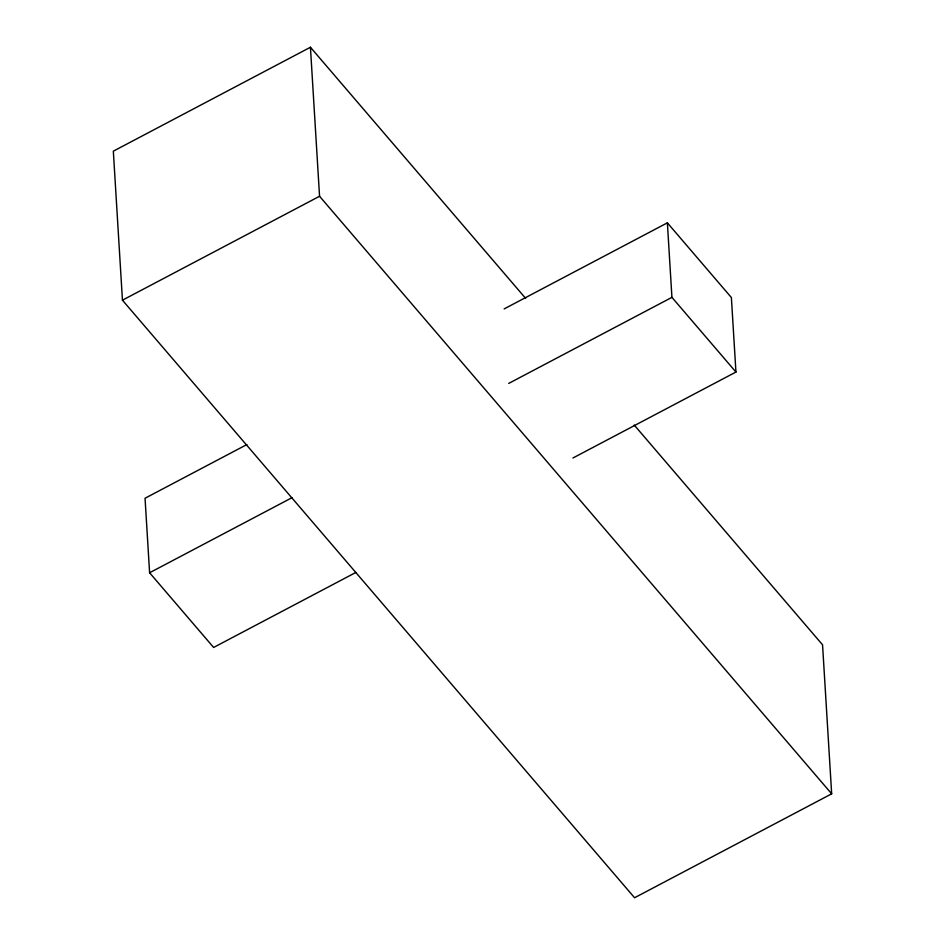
<?xml version="1.0" encoding="UTF-8"?>
<svg xmlns="http://www.w3.org/2000/svg" width="945" height="945" viewBox="0 0 945 945"><rect width="100%" height="100%" fill="white"/><g stroke="black" fill="none" stroke-linecap="round" stroke-linejoin="round"><path stroke-width="1.42" d="M525.656 298.384L310.433 47.25L113.329 151.176L122.448 300.191L634.567 897.75L831.671 793.824L822.552 644.809L634.237 425.073M122.448 300.191L319.552 196.265L310.433 47.25M246.893 444.552L145.046 498.251L149.605 572.764L213.617 647.455L355.781 572.493M504.146 308.909L667.371 222.843L731.383 297.545L735.942 372.046L572.906 458.018M149.605 572.764L291.934 497.72M508.705 383.422L671.93 297.356L667.371 222.843M671.93 297.356L735.942 372.046M319.552 196.265L831.671 793.824"/></g></svg>
